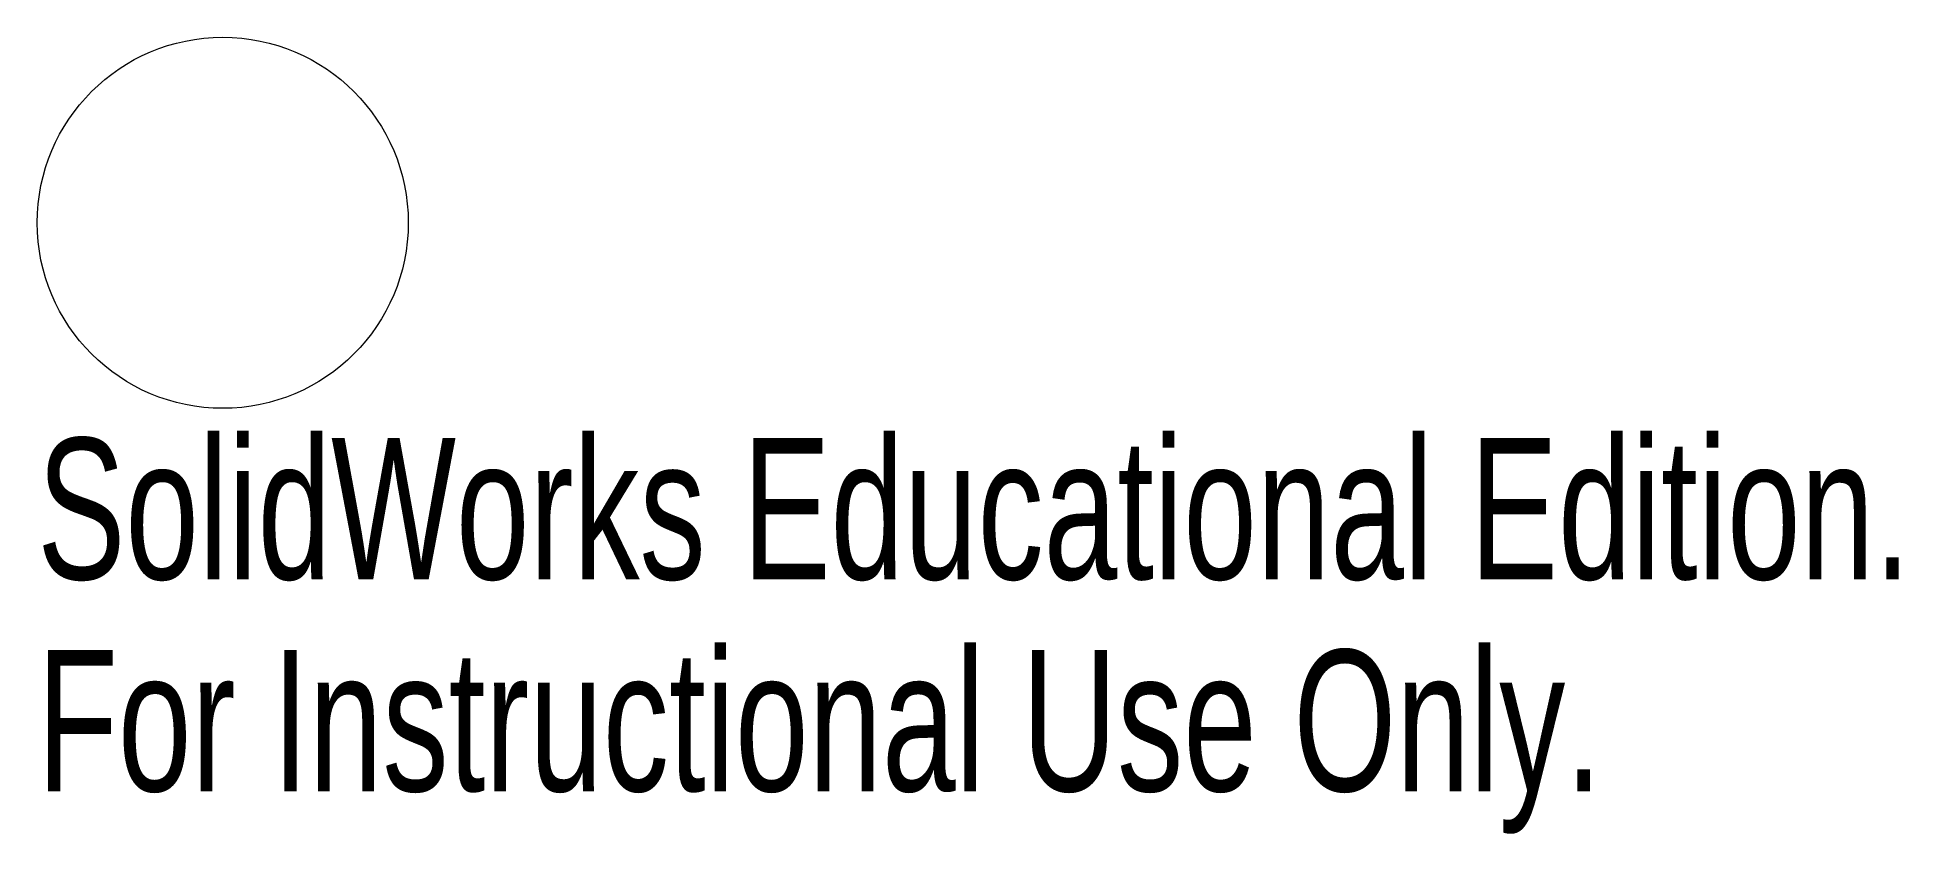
# Model space of a CAD drawing. Header units: inches. Extents: x -0.25 to 2.26, y -0.82 to 0.25.
import ezdxf

# ---------------------------------------------------------------- set-up
doc = ezdxf.new("R2010")
doc.units = ezdxf.units.IN
doc.header["$MEASUREMENT"] = 0
doc.styles.add('SLDTEXTSTYLE0', font='TXT', dxfattribs={"width": 0.7})

msp = doc.modelspace()

# ---------------------------------------------------------------- linework, layer by layer
at = {"color": 7, "linetype": 'Continuous', "lineweight": 15}
msp.add_circle((0, 0), 0.25, dxfattribs=at)

# ---------------------------------------------------------------- texts
at = {"color": 7, "linetype": 'Continuous', "char_height": 0.1903, "attachment_point": 1, "style": 'SLDTEXTSTYLE0'}
for s, insert in [('SolidWorks Educational Edition.', (-0.25, -0.2901)), ('For Instructional Use Only.', (-0.25, -0.5756))]:
    msp.add_mtext(s, dxfattribs=dict(at, insert=insert))

doc.saveas('drawing.dxf')
